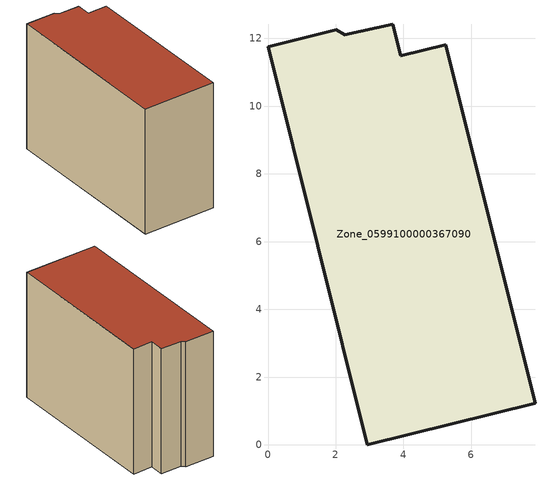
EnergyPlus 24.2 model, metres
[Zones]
Zone_0599100000367090
 floor ground (C_G): 0,11.76 2.01,12.26 2.27,12.11 3.68,12.42 3.91,11.49 5.24,11.82 7.88,1.23 2.94,0 z0
 wall outside (C_F): 2.94,0 7.88,1.23 5.24,11.82 3.91,11.49 3.68,12.42 2.27,12.11 2.01,12.26 0,11.76 2.94,0 z0:8.92
 roof outside (C_R): 2.01,12.26 0,11.76 2.94,0 7.88,1.23 5.24,11.82 3.91,11.49 3.68,12.42 2.27,12.11 z8.92
[BUILDING]
Pand.0599100000367090: North Axis=0; Terrain=City; Loads Convergence Tolerance Value=0.04; Temperature Convergence Tolerance Value=0.4; Solar Distribution=FullExterior; Maximum Number of Warmup Days=25; Minimum Number of Warmup Days=1
[Site:Location]
Rotterdam.The.Hague.AP_ZH_NLD Design_Conditions: Latitude=51.96; Longitude=4.45; Time Zone=1; Elevation=-4.5
[SITE:GROUNDTEMPERATURE:BUILDINGSURFACE]
18, 18, 18, 18, 18, 18, 18, 18, 18, 18, 18, 18
[MATERIAL] Thermal Absorptance=0.9; Solar Absorptance=0.7; Visible Absorptance=0.7
Name | Roughness | Thickness | Conductivity | Density | Specific Heat
G.TI.1992-2005 | MediumSmooth | 0.15 | 0.06 | 540 | 1210
F.TI.1992-2005 | Rough | 0.3 | 0.12 | 1920 | 840
R.TI.1992-2005 | MediumRough | 0.2 | 0.08 | 1500 | 1000
[CONSTRUCTION]
C_G: G.TI.1992-2005
C_F: F.TI.1992-2005
C_R: R.TI.1992-2005
[ZONE]
Zone_0599100000367090: Type=1; Multiplier=1; Ceiling Height=Autocalculate; Volume=Autocalculate; Floor Area=autocalculate; Part of Total Floor Area=Yes
[ZONEINFILTRATION:DESIGNFLOWRATE]
Infil_Zone_0599100000367090: Zone or ZoneList or Space or SpaceList=Zone_0599100000367090; Schedule=AlwaysOn; Design Flow Rate Calculation Method=Flow/Area; Flow Rate per Floor Area=0.0015; Constant Term Coefficient=1; Temperature Term Coefficient=0; Velocity Term Coefficient=0; Velocity Squared Term Coefficient=0
[HVACTEMPLATE:ZONE:IDEALLOADSAIRSYSTEM]
Zone_0599100000367090: Maximum Heating Supply Air Temperature=50; Minimum Cooling Supply Air Temperature=13; Maximum Heating Supply Air Humidity Ratio=0.0156; Minimum Cooling Supply Air Humidity Ratio=0.0077; Heating Limit=NoLimit; Cooling Limit=NoLimit; Dehumidification Control Type=ConstantSensibleHeatRatio; Cooling Sensible Heat Ratio=0.7; Dehumidification Setpoint=60; Humidification Control Type=None; Humidification Setpoint=30; Outdoor Air Method=None; Outdoor Air Flow Rate per Person=0.00944; Outdoor Air Flow Rate per Zone Floor Area=0; Outdoor Air Flow Rate per Zone=0; Demand Controlled Ventilation Type=None; Outdoor Air Economizer Type=NoEconomizer; Heat Recovery Type=None; Sensible Heat Recovery Effectiveness=0.7; Latent Heat Recovery Effectiveness=0.65
[ZONECONTROL:THERMOSTAT]
ThermostatControl_Zone_0599100000367090: Zone or ZoneList=Zone_0599100000367090; Control Type Schedule=DualSetpointControlType; Control 1=Thermostat_Zone_0599100000367090; Temperature Difference Between Cutout And Setpoint=0
[THERMOSTATSETPOINT:DUALSETPOINT]
Thermostat_Zone_0599100000367090: Heating Setpoint Temperature Schedule=HeatingSetpoint_Zone_0599100000367090; Cooling Setpoint Temperature Schedule=CoolingSetpoint_Zone_0599100000367090
[SCHEDULE:COMPACT]
HeatingSetpoint_Zone_0599100000367090: Through: 12/31, For: AllDays, Until: 24:00, 21
CoolingSetpoint_Zone_0599100000367090: Through: 12/31, For: AllDays, Until: 24:00, 24
DualSetpointControlType: Through: 12/31, For: AllDays, Until: 24:00, 4
AlwaysOn: Through: 12/31, For: AllDays, Until: 24:00, 1
